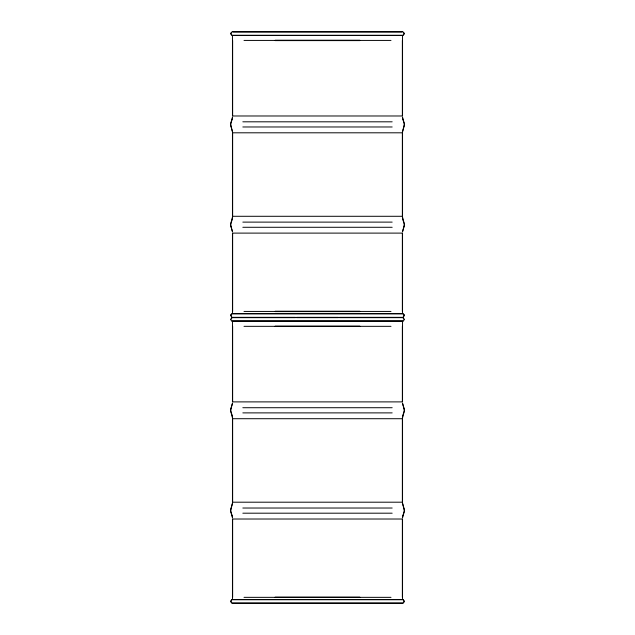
<?xml version="1.0" encoding="UTF-8"?>
<svg xmlns="http://www.w3.org/2000/svg" width="635" height="635" viewBox="0 0 635 635"><rect width="100%" height="100%" fill="white"/><g stroke="black" fill="none" stroke-linecap="round" stroke-linejoin="round"><path stroke-width="0.95" d="M232.64 502.206L232.64 418.703M232.64 216.297L232.64 132.794M402.36 418.703L402.36 502.206M402.36 132.794L402.36 216.297M232.41 217.281L230.521 224.703L232.354 231.624M232.585 217.297L232.267 219.281M232.41 503.19L230.521 510.603L232.354 517.533M232.585 503.206L230.957 508.857M402.415 131.794L404.043 126.143M402.59 131.81L404.479 124.396L402.646 117.467M402.415 417.703L402.733 415.719M402.59 417.719L404.479 410.297L402.646 403.376M230.83 315.047L231.616 316.936M232.354 117.467L230.521 124.396L232.41 131.81M232.537 117.491L232.267 118.975M232.354 403.376L230.521 410.297L232.41 417.719M232.537 403.4L230.957 408.551M402.463 231.6L404.043 226.449M402.646 231.624L404.479 224.703L402.59 217.281M402.463 517.509L402.733 516.025M402.646 517.533L404.479 510.603L402.59 503.19M230.846 408.98L230.767 411.186L231.489 413.337M230.846 509.286L230.767 511.492L231.489 513.644M404.154 125.714L404.233 123.507L403.511 121.356M404.154 226.02L404.233 223.814L403.511 221.663M232.148 119.459L231.68 120.896M232.148 219.766L231.68 221.202M402.852 415.234L403.32 413.798M402.852 515.541L403.32 514.104M231.005 33.226L231.394 32.552M231.005 319.135L231.712 318.222M403.995 34.004L403.288 34.917M231.489 121.356L230.767 123.507L230.846 125.714M231.489 221.663L230.767 223.814L230.846 226.02M403.511 413.337L404.233 411.186L404.154 408.98M403.511 513.644L404.233 511.492L404.154 509.286M231.005 314.635L231.616 314.023M403.384 316.936L404.17 315.047M231.616 599.932L230.775 601.385L231.616 602.845M403.384 602.845L404.225 601.385L403.384 599.932M231.981 31.813L230.6 33.615L231.981 35.417M403.019 35.417L404.4 33.615L403.019 31.813M231.981 313.682L230.6 315.476L231.981 317.278M231.981 317.722L230.6 319.524L231.981 321.318M403.019 317.278L404.4 315.476L403.019 313.682M403.019 321.318L404.4 319.524L403.019 317.722M231.981 599.583L230.6 601.385L231.981 603.186M403.019 603.186L404.4 601.385L403.019 599.583M232.458 31.75L402.542 31.75M232.815 31.948L402.185 31.948M232.315 35.274L402.685 35.274M232.315 35.457L402.685 35.457M275.161 40.267L359.839 40.267M244.007 40.426L390.993 40.426M275.161 40.608L359.839 40.608M242.832 121.809L392.168 121.809M242.832 126.976L392.168 126.976M242.832 222.115L392.168 222.115M242.832 227.282L392.168 227.282M275.161 311.261L359.839 311.261M244.007 311.436L390.993 311.436M275.161 311.594L359.839 311.594M232.315 313.634L402.685 313.634M232.315 313.817L402.685 313.817M232.458 317.341L295.537 317.341M296.45 317.341L338.55 317.341M339.463 317.341L402.542 317.341M232.458 317.659L295.537 317.659M296.45 317.659L338.55 317.659M339.463 317.659L402.542 317.659M232.315 321L402.685 321M232.315 321.183L402.685 321.183M232.315 321.366L402.685 321.366M275.161 326.176L359.839 326.176M244.007 326.334L390.993 326.334M275.161 326.509L359.839 326.509M242.832 407.718L392.168 407.718M242.832 412.885L392.168 412.885M242.832 508.024L392.168 508.024M242.832 513.191L392.168 513.191M275.161 597.17L359.839 597.17M244.007 597.344L390.993 597.344M275.161 597.503L359.839 597.503M232.315 599.543L402.685 599.543M232.315 599.726L402.685 599.726M232.315 603.052L402.685 603.052M232.458 603.25L402.542 603.25M231.712 34.917L231.005 34.004M403.384 314.023L403.995 314.635M403.288 318.222L403.995 319.135M403.606 32.552L403.995 33.226M403.32 120.896L402.852 119.459M403.32 221.202L402.852 219.766M231.68 413.798L232.148 415.234M231.68 514.104L232.148 515.541M404.043 408.551L402.463 403.4M404.043 508.857L402.415 503.206M230.957 126.143L232.585 131.794M230.957 226.449L232.537 231.6M402.733 118.975L402.463 117.491M402.733 219.281L402.415 217.297M232.267 415.719L232.585 417.703M232.267 516.025L232.537 517.509M402.542 35.481L402.542 115.983L232.458 115.983L232.458 35.481M402.542 313.619L402.542 233.108L232.458 233.108L232.458 313.619M402.542 321.381L402.542 401.891L232.458 401.891L232.458 321.381M402.542 599.519L402.542 519.017L232.458 519.017L232.458 599.519M402.36 40.426L402.36 115.983M402.36 233.108L402.36 311.436M402.36 326.334L402.36 401.891M402.36 519.017L402.36 597.344M232.64 40.426L232.64 115.983M232.64 233.108L232.64 311.436M232.64 326.334L232.64 401.891M232.64 519.017L232.64 597.344M402.542 132.802L232.458 132.802L232.458 216.289L402.542 216.289L402.542 132.802M402.542 418.711L232.458 418.711L232.458 502.198L402.542 502.198L402.542 418.711"/></g></svg>
